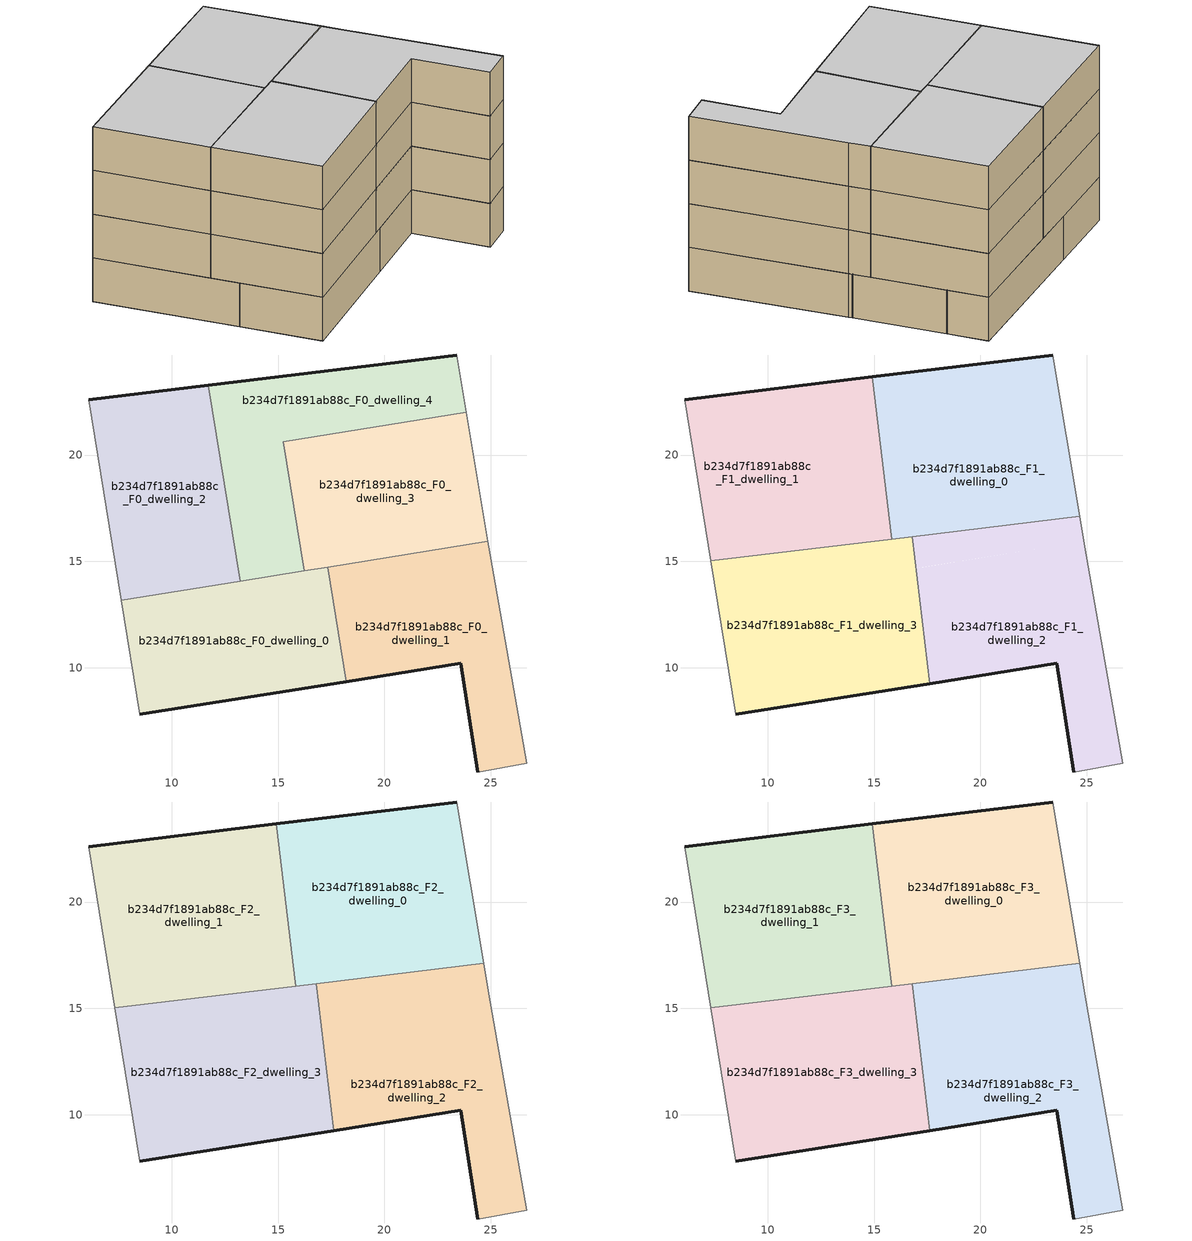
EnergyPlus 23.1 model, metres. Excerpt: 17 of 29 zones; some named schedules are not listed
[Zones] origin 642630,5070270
b234d7f1891ab88c_F0_dwelling_0
 floor ground (EU_floor_Construction): 18.21,9.34 17.34,14.73 7.61,13.16 8.48,7.8 z0
 wall outside (EU_wall_Construction): 18.21,9.34 8.48,7.8 z0:3
 wall to b234d7f1891ab88c_F0_dwelling_1 (EU_wall_Construction): 17.34,14.73 18.21,9.34 z0:3
 wall adiabatic (EU_wall_Construction): 8.48,7.8 7.61,13.16 z0:3
 wall to b234d7f1891ab88c_F0_dwelling_2 (EU_wall_Construction): 7.61,13.16 13.21,14.07 z0:3
 wall to b234d7f1891ab88c_F0_dwelling_4 (EU_wall_Construction): 13.21,14.07 16.23,14.55 z0:3
 wall to b234d7f1891ab88c_F0_dwelling_3 (EU_wall_Construction): 16.23,14.55 17.34,14.73 z0:3
 ceiling adiabatic (EU_roof_Construction): 16.96,14.67 17.61,9.25 8.48,7.8 7.61,13.16 z3
b234d7f1891ab88c_F0_dwelling_1
 floor ground (EU_floor_Construction): 26.69,5.49 24.9,15.7 24.85,15.95 17.34,14.73 18.21,9.34 23.59,10.2 24.39,5.09 z0
 wall outside (EU_wall_Construction): 24.39,5.09 23.59,10.2 18.21,9.34 z0:3
 wall adiabatic (EU_wall_Construction): 24.85,15.95 24.9,15.7 26.69,5.49 24.39,5.09 z0:3
 wall to b234d7f1891ab88c_F0_dwelling_3 (EU_wall_Construction): 17.34,14.73 24.85,15.95 z0:3
b234d7f1891ab88c_F0_dwelling_2
 floor ground (EU_floor_Construction): 13.21,14.07 11.72,23.29 6.09,22.61 7.61,13.16 z0
 wall outside (EU_wall_Construction): 6.09,22.61 11.72,23.29 z0:3
 wall to b234d7f1891ab88c_F0_dwelling_4 (EU_wall_Construction): 11.72,23.29 13.21,14.07 z0:3
 wall adiabatic (EU_wall_Construction): 7.61,13.16 6.09,22.61 z0:3
 ceiling adiabatic (EU_roof_Construction): 12.95,15.7 13.21,14.07 7.61,13.16 7.31,15.02 z3
b234d7f1891ab88c_F0_dwelling_3
 floor ground (EU_floor_Construction): 24.85,15.95 23.85,22.01 15.25,20.62 16.23,14.55 z0
 wall to b234d7f1891ab88c_F0_dwelling_4 (EU_wall_Construction): 16.23,14.55 15.25,20.62 23.85,22.01 z0:3
 wall adiabatic (EU_wall_Construction): 23.85,22.01 24.85,15.95 z0:3
 ceiling adiabatic (EU_roof_Construction): 16.78,16.17 16.96,14.67 16.23,14.55 15.98,16.07 z3
b234d7f1891ab88c_F0_dwelling_4
 floor ground (EU_floor_Construction): 16.23,14.55 15.25,20.62 23.85,22.01 23.4,24.71 11.72,23.29 13.21,14.07 z0
 wall outside (EU_wall_Construction): 11.72,23.29 23.4,24.71 z0:3
 wall adiabatic (EU_wall_Construction): 23.4,24.71 23.85,22.01 z0:3
 ceiling adiabatic (EU_roof_Construction): 23.4,24.71 23.85,22.01 15.27,20.63 14.91,23.68 z3; 15.36,19.93 16.23,14.55 13.21,14.07 12.95,15.7 15.83,16.05 z3
b234d7f1891ab88c_F1_dwelling_0
 floor to b234d7f1891ab88c_F0_dwelling_3 (EU_floor_Construction): 24.66,17.12 23.85,22.01 15.27,20.63 15.36,19.93 15.98,16.07 z3
 floor adiabatic (EU_floor_Construction): 15.98,16.07 15.36,19.93 15.83,16.05 z3; 23.85,22.01 23.4,24.71 14.91,23.68 15.27,20.63 z3
 wall outside (EU_wall_Construction): 14.91,23.68 23.4,24.71 z3:6
 wall adiabatic (EU_wall_Construction): 23.4,24.71 24.66,17.12 z3:6
 wall to b234d7f1891ab88c_F1_dwelling_1 (EU_wall_Construction): 15.83,16.05 14.91,23.68 z3:6
 wall to b234d7f1891ab88c_F1_dwelling_2 (EU_wall_Construction): 24.66,17.12 16.78,16.17 z3:6
 wall to b234d7f1891ab88c_F1_dwelling_3 (EU_wall_Construction): 16.78,16.17 15.83,16.05 z3:6
b234d7f1891ab88c_F1_dwelling_1
 floor to b234d7f1891ab88c_F0_dwelling_2 (EU_floor_Construction): 12.95,15.7 11.72,23.29 6.09,22.61 7.31,15.02 z3
 floor to b234d7f1891ab88c_F0_dwelling_4 (EU_floor_Construction): 15.83,16.05 15.36,19.93 15.25,20.62 15.27,20.63 14.91,23.68 11.72,23.29 12.95,15.7 z3
 wall outside (EU_wall_Construction): 6.09,22.61 14.91,23.68 z3:6
 wall adiabatic (EU_wall_Construction): 7.31,15.02 6.09,22.61 z3:6
 wall to b234d7f1891ab88c_F1_dwelling_3 (EU_wall_Construction): 15.83,16.05 7.31,15.02 z3:6
b234d7f1891ab88c_F1_dwelling_2
 floor to b234d7f1891ab88c_F0_dwelling_1 (EU_floor_Construction): 26.69,5.49 24.9,15.7 24.85,15.95 17.34,14.73 18.21,9.34 23.59,10.2 24.39,5.09 z3
 floor to b234d7f1891ab88c_F0_dwelling_0 (EU_floor_Construction): 18.21,9.34 17.34,14.73 16.96,14.67 17.61,9.25 z3
 floor to b234d7f1891ab88c_F0_dwelling_3 (EU_floor_Construction): 24.85,15.95 24.66,17.12 16.78,16.17 16.96,14.67 z3
 wall outside (EU_wall_Construction): 24.39,5.09 23.59,10.2 17.61,9.25 z3:6
 wall to b234d7f1891ab88c_F1_dwelling_3 (EU_wall_Construction): 17.61,9.25 16.78,16.17 z3:6
 wall adiabatic (EU_wall_Construction): 24.66,17.12 24.9,15.7 26.69,5.49 24.39,5.09 z3:6
b234d7f1891ab88c_F1_dwelling_3
 floor adiabatic (EU_floor_Construction): 17.61,9.25 16.78,16.17 7.31,15.02 8.48,7.8 z3
 wall outside (EU_wall_Construction): 17.61,9.25 8.48,7.8 z3:6
 wall adiabatic (EU_wall_Construction): 8.48,7.8 7.31,15.02 z3:6
b234d7f1891ab88c_F2_dwelling_0
 floor to b234d7f1891ab88c_F1_dwelling_0 (EU_floor_Construction): 24.66,17.12 23.4,24.71 14.91,23.68 15.83,16.05 z6
 wall outside (EU_wall_Construction): 14.91,23.68 23.4,24.71 z6:9
 wall adiabatic (EU_wall_Construction): 23.4,24.71 24.66,17.12 z6:9
 wall to b234d7f1891ab88c_F2_dwelling_1 (EU_wall_Construction): 15.83,16.05 14.91,23.68 z6:9
 wall to b234d7f1891ab88c_F2_dwelling_2 (EU_wall_Construction): 24.66,17.12 16.78,16.17 z6:9
 wall to b234d7f1891ab88c_F2_dwelling_3 (EU_wall_Construction): 16.78,16.17 15.83,16.05 z6:9
b234d7f1891ab88c_F2_dwelling_1
 floor to b234d7f1891ab88c_F1_dwelling_1 (EU_floor_Construction): 15.83,16.05 14.91,23.68 6.09,22.61 7.31,15.02 z6
 wall outside (EU_wall_Construction): 6.09,22.61 14.91,23.68 z6:9
 wall adiabatic (EU_wall_Construction): 7.31,15.02 6.09,22.61 z6:9
 wall to b234d7f1891ab88c_F2_dwelling_3 (EU_wall_Construction): 15.83,16.05 7.31,15.02 z6:9
b234d7f1891ab88c_F2_dwelling_2
 floor to b234d7f1891ab88c_F1_dwelling_2 (EU_floor_Construction): 26.69,5.49 24.9,15.7 24.66,17.12 16.78,16.17 17.61,9.25 23.59,10.2 24.39,5.09 z6
 wall outside (EU_wall_Construction): 24.39,5.09 23.59,10.2 17.61,9.25 z6:9
 wall to b234d7f1891ab88c_F2_dwelling_3 (EU_wall_Construction): 17.61,9.25 16.78,16.17 z6:9
 wall adiabatic (EU_wall_Construction): 24.66,17.12 24.9,15.7 26.69,5.49 24.39,5.09 z6:9
b234d7f1891ab88c_F2_dwelling_3
 floor to b234d7f1891ab88c_F1_dwelling_3 (EU_floor_Construction): 17.61,9.25 16.78,16.17 7.31,15.02 8.48,7.8 z6
 wall outside (EU_wall_Construction): 17.61,9.25 8.48,7.8 z6:9
 wall adiabatic (EU_wall_Construction): 8.48,7.8 7.31,15.02 z6:9
b234d7f1891ab88c_F3_dwelling_0
 floor to b234d7f1891ab88c_F2_dwelling_0 (EU_floor_Construction): 24.66,17.12 23.4,24.71 14.91,23.68 15.83,16.05 z9
 wall outside (EU_wall_Construction): 14.91,23.68 23.4,24.71 z9:12
 wall adiabatic (EU_wall_Construction): 23.4,24.71 24.66,17.12 z9:12
 wall to b234d7f1891ab88c_F3_dwelling_1 (EU_wall_Construction): 15.83,16.05 14.91,23.68 z9:12
 wall to b234d7f1891ab88c_F3_dwelling_2 (EU_wall_Construction): 24.66,17.12 16.78,16.17 z9:12
 wall to b234d7f1891ab88c_F3_dwelling_3 (EU_wall_Construction): 16.78,16.17 15.83,16.05 z9:12
 ceiling to b234d7f1891ab88c_F4_dwelling_0 (EU_floor_Construction): 23.4,24.71 24.66,17.12 15.83,16.05 14.91,23.68 z12
b234d7f1891ab88c_F3_dwelling_1
 floor to b234d7f1891ab88c_F2_dwelling_1 (EU_floor_Construction): 15.83,16.05 14.91,23.68 6.09,22.61 7.31,15.02 z9
 wall outside (EU_wall_Construction): 6.09,22.61 14.91,23.68 z9:12
 wall adiabatic (EU_wall_Construction): 7.31,15.02 6.09,22.61 z9:12
 wall to b234d7f1891ab88c_F3_dwelling_3 (EU_wall_Construction): 15.83,16.05 7.31,15.02 z9:12
 ceiling to b234d7f1891ab88c_F4_dwelling_1 (EU_floor_Construction): 14.91,23.68 15.83,16.05 7.31,15.02 6.09,22.61 z12
b234d7f1891ab88c_F3_dwelling_2
 floor to b234d7f1891ab88c_F2_dwelling_2 (EU_floor_Construction): 26.69,5.49 24.9,15.7 24.66,17.12 16.78,16.17 17.61,9.25 23.59,10.2 24.39,5.09 z9
 wall outside (EU_wall_Construction): 24.39,5.09 23.59,10.2 17.61,9.25 z9:12
 wall to b234d7f1891ab88c_F3_dwelling_3 (EU_wall_Construction): 17.61,9.25 16.78,16.17 z9:12
 wall adiabatic (EU_wall_Construction): 24.66,17.12 24.9,15.7 26.69,5.49 24.39,5.09 z9:12
 ceiling to b234d7f1891ab88c_F4_dwelling_2 (EU_floor_Construction): 24.66,17.12 24.9,15.7 26.69,5.49 24.39,5.09 23.59,10.2 17.61,9.25 16.78,16.17 z12
b234d7f1891ab88c_F3_dwelling_3
 floor to b234d7f1891ab88c_F2_dwelling_3 (EU_floor_Construction): 17.61,9.25 16.78,16.17 7.31,15.02 8.48,7.8 z9
 wall outside (EU_wall_Construction): 17.61,9.25 8.48,7.8 z9:12
 wall adiabatic (EU_wall_Construction): 8.48,7.8 7.31,15.02 z9:12
 ceiling to b234d7f1891ab88c_F4_dwelling_3 (EU_floor_Construction): 16.78,16.17 17.61,9.25 8.48,7.8 7.31,15.02 z12
[Building]
EU S2 Campaign: North Axis=0; Terrain=City; Solar Distribution=FullExterior
[Site:Location]
Lyon-Bron: Latitude=45.75; Longitude=5; Time Zone=1; Elevation=198
[SizingPeriod:WeatherFileDays]
AnnualSizingPeriod: Begin Month=1; Begin Day of Month=1; End Month=12; End Day of Month=31; Day of Week for Start Day=Monday; Use Weather File Daylight Saving Period=No; Use Weather File Rain and Snow Indicators=No
[MATERIAL]
EU_InternalMass_Material: Roughness=MediumRough; Thickness=0.1; Conductivity=1; Density=1800; Specific Heat=900; Thermal Absorptance=0.9; Solar Absorptance=0.7; Visible Absorptance=0.7
[MATERIAL:NOMASS] Roughness=MediumRough; Thermal Absorptance=0.9; Solar Absorptance=0.7; Visible Absorptance=0.7
Name | Thermal Resistance
EU_wall_NoMass | 0.776494
EU_roof_NoMass | 0.486893
EU_floor_NoMass | 0.421597
[CONSTRUCTION]
EU_wall_Construction: EU_wall_NoMass
EU_roof_Construction: EU_roof_NoMass
EU_floor_Construction: EU_floor_NoMass
EU_InternalMass_Construction: EU_InternalMass_Material
[ZONE] Type=1; Multiplier=1; Ceiling Height=autocalculate; Floor Area=autocalculate; Part of Total Floor Area=Yes
Name | Volume
b234d7f1891ab88c_F0_dwelling_0 | 160.934
b234d7f1891ab88c_F1_dwelling_0; b234d7f1891ab88c_F2_dwelling_0; b234d7f1891ab88c_F3_dwelling_0 | 201.17
b234d7f1891ab88c_F0_dwelling_1 | 160.944
b234d7f1891ab88c_F1_dwelling_1; b234d7f1891ab88c_F2_dwelling_1; b234d7f1891ab88c_F3_dwelling_1; b234d7f1891ab88c_F1_dwelling_3; b234d7f1891ab88c_F2_dwelling_3; b234d7f1891ab88c_F3_dwelling_3 | 201.171
b234d7f1891ab88c_F0_dwelling_2 | 160.932
b234d7f1891ab88c_F1_dwelling_2; b234d7f1891ab88c_F2_dwelling_2; b234d7f1891ab88c_F3_dwelling_2 | 201.176
b234d7f1891ab88c_F0_dwelling_3 | 160.923
b234d7f1891ab88c_F0_dwelling_4 | 160.928
[INTERNALMASS] Construction=EU_InternalMass_Construction
Name | Zone or ZoneList | Surface Area
b234d7f1891ab88c_F0_dwelling_0_EU_InternalMass | b234d7f1891ab88c_F0_dwelling_0 | 53.6436
b234d7f1891ab88c_F0_dwelling_1_EU_InternalMass | b234d7f1891ab88c_F0_dwelling_1 | 53.6461
b234d7f1891ab88c_F0_dwelling_2_EU_InternalMass | b234d7f1891ab88c_F0_dwelling_2 | 53.6449
b234d7f1891ab88c_F0_dwelling_3_EU_InternalMass | b234d7f1891ab88c_F0_dwelling_3 | 53.642
b234d7f1891ab88c_F0_dwelling_4_EU_InternalMass | b234d7f1891ab88c_F0_dwelling_4 | 53.6432
b234d7f1891ab88c_F1_dwelling_0_EU_InternalMass | b234d7f1891ab88c_F1_dwelling_0 | 67.0568
b234d7f1891ab88c_F1_dwelling_1_EU_InternalMass | b234d7f1891ab88c_F1_dwelling_1 | 67.057
b234d7f1891ab88c_F1_dwelling_2_EU_InternalMass | b234d7f1891ab88c_F1_dwelling_2 | 67.0588
b234d7f1891ab88c_F1_dwelling_3_EU_InternalMass | b234d7f1891ab88c_F1_dwelling_3 | 67.057
b234d7f1891ab88c_F2_dwelling_0_EU_InternalMass | b234d7f1891ab88c_F2_dwelling_0 | 67.0568
b234d7f1891ab88c_F2_dwelling_1_EU_InternalMass | b234d7f1891ab88c_F2_dwelling_1 | 67.057
b234d7f1891ab88c_F2_dwelling_2_EU_InternalMass | b234d7f1891ab88c_F2_dwelling_2 | 67.0588
b234d7f1891ab88c_F2_dwelling_3_EU_InternalMass | b234d7f1891ab88c_F2_dwelling_3 | 67.057
b234d7f1891ab88c_F3_dwelling_0_EU_InternalMass | b234d7f1891ab88c_F3_dwelling_0 | 67.0568
b234d7f1891ab88c_F3_dwelling_1_EU_InternalMass | b234d7f1891ab88c_F3_dwelling_1 | 67.057
b234d7f1891ab88c_F3_dwelling_2_EU_InternalMass | b234d7f1891ab88c_F3_dwelling_2 | 67.0588
b234d7f1891ab88c_F3_dwelling_3_EU_InternalMass | b234d7f1891ab88c_F3_dwelling_3 | 67.057
[OTHEREQUIPMENT] Fuel Type=Electricity; Design Level Calculation Method=Watts/Area; Power per Zone Floor Area=1; Fraction Latent=0; Fraction Radiant=0; Fraction Lost=0; Carbon Dioxide Generation Rate=0; EndUse Subcategory=EU_Step8_InternalGains
Name | Zone or ZoneList or Space or SpaceList | Schedule
EU_Step8_InternalGain_b234d7f1891ab88c_F0_dwelling_0_f000 | b234d7f1891ab88c_F0_dwelling_0 | EU_Step8_GainSchedule_b234d7f1891ab88c_F0_dwelling_0_f000
EU_Step8_InternalGain_b234d7f1891ab88c_F0_dwelling_1_f000 | b234d7f1891ab88c_F0_dwelling_1 | EU_Step8_GainSchedule_b234d7f1891ab88c_F0_dwelling_1_f000
EU_Step8_InternalGain_b234d7f1891ab88c_F0_dwelling_2_f000 | b234d7f1891ab88c_F0_dwelling_2 | EU_Step8_GainSchedule_b234d7f1891ab88c_F0_dwelling_2_f000
EU_Step8_InternalGain_b234d7f1891ab88c_F0_dwelling_3_f000 | b234d7f1891ab88c_F0_dwelling_3 | EU_Step8_GainSchedule_b234d7f1891ab88c_F0_dwelling_3_f000
EU_Step8_InternalGain_b234d7f1891ab88c_F0_dwelling_4_f000 | b234d7f1891ab88c_F0_dwelling_4 | EU_Step8_GainSchedule_b234d7f1891ab88c_F0_dwelling_4_f000
EU_Step8_InternalGain_b234d7f1891ab88c_F1_dwelling_0_f000 | b234d7f1891ab88c_F1_dwelling_0 | EU_Step8_GainSchedule_b234d7f1891ab88c_F1_dwelling_0_f000
EU_Step8_InternalGain_b234d7f1891ab88c_F1_dwelling_1_f000 | b234d7f1891ab88c_F1_dwelling_1 | EU_Step8_GainSchedule_b234d7f1891ab88c_F1_dwelling_1_f000
EU_Step8_InternalGain_b234d7f1891ab88c_F1_dwelling_2_f000 | b234d7f1891ab88c_F1_dwelling_2 | EU_Step8_GainSchedule_b234d7f1891ab88c_F1_dwelling_2_f000
EU_Step8_InternalGain_b234d7f1891ab88c_F1_dwelling_3_f000 | b234d7f1891ab88c_F1_dwelling_3 | EU_Step8_GainSchedule_b234d7f1891ab88c_F1_dwelling_3_f000
EU_Step8_InternalGain_b234d7f1891ab88c_F2_dwelling_0_f000 | b234d7f1891ab88c_F2_dwelling_0 | EU_Step8_GainSchedule_b234d7f1891ab88c_F2_dwelling_0_f000
EU_Step8_InternalGain_b234d7f1891ab88c_F2_dwelling_1_f000 | b234d7f1891ab88c_F2_dwelling_1 | EU_Step8_GainSchedule_b234d7f1891ab88c_F2_dwelling_1_f000
EU_Step8_InternalGain_b234d7f1891ab88c_F2_dwelling_2_f000 | b234d7f1891ab88c_F2_dwelling_2 | EU_Step8_GainSchedule_b234d7f1891ab88c_F2_dwelling_2_f000
EU_Step8_InternalGain_b234d7f1891ab88c_F2_dwelling_3_f000 | b234d7f1891ab88c_F2_dwelling_3 | EU_Step8_GainSchedule_b234d7f1891ab88c_F2_dwelling_3_f000
EU_Step8_InternalGain_b234d7f1891ab88c_F3_dwelling_0_f000 | b234d7f1891ab88c_F3_dwelling_0 | EU_Step8_GainSchedule_b234d7f1891ab88c_F3_dwelling_0_f000
EU_Step8_InternalGain_b234d7f1891ab88c_F3_dwelling_1_f000 | b234d7f1891ab88c_F3_dwelling_1 | EU_Step8_GainSchedule_b234d7f1891ab88c_F3_dwelling_1_f000
EU_Step8_InternalGain_b234d7f1891ab88c_F3_dwelling_2_f000 | b234d7f1891ab88c_F3_dwelling_2 | EU_Step8_GainSchedule_b234d7f1891ab88c_F3_dwelling_2_f000
EU_Step8_InternalGain_b234d7f1891ab88c_F3_dwelling_3_f000 | b234d7f1891ab88c_F3_dwelling_3 | EU_Step8_GainSchedule_b234d7f1891ab88c_F3_dwelling_3_f000
[ZONEVENTILATION:DESIGNFLOWRATE] Schedule=EU_AlwaysOn; Design Flow Rate Calculation Method=AirChanges/Hour; Air Changes per Hour=0.693814; Ventilation Type=Natural; Fan Pressure Rise=0; Fan Total Efficiency=1; Constant Term Coefficient=1; Temperature Term Coefficient=0; Velocity Term Coefficient=0; Velocity Squared Term Coefficient=0; Minimum Indoor Temperature=-100; Maximum Indoor Temperature=100; Delta Temperature=-100; Minimum Outdoor Temperature=-100; Maximum Outdoor Temperature=100; Maximum Wind Speed=40
Name | Zone or ZoneList or Space or SpaceList
EU_ConstantAir_b234d7f1891ab88c_F0_dwelling_0 | b234d7f1891ab88c_F0_dwelling_0
EU_ConstantAir_b234d7f1891ab88c_F0_dwelling_1 | b234d7f1891ab88c_F0_dwelling_1
EU_ConstantAir_b234d7f1891ab88c_F0_dwelling_2 | b234d7f1891ab88c_F0_dwelling_2
EU_ConstantAir_b234d7f1891ab88c_F0_dwelling_3 | b234d7f1891ab88c_F0_dwelling_3
EU_ConstantAir_b234d7f1891ab88c_F0_dwelling_4 | b234d7f1891ab88c_F0_dwelling_4
EU_ConstantAir_b234d7f1891ab88c_F1_dwelling_0 | b234d7f1891ab88c_F1_dwelling_0
EU_ConstantAir_b234d7f1891ab88c_F1_dwelling_1 | b234d7f1891ab88c_F1_dwelling_1
EU_ConstantAir_b234d7f1891ab88c_F1_dwelling_2 | b234d7f1891ab88c_F1_dwelling_2
EU_ConstantAir_b234d7f1891ab88c_F1_dwelling_3 | b234d7f1891ab88c_F1_dwelling_3
EU_ConstantAir_b234d7f1891ab88c_F2_dwelling_0 | b234d7f1891ab88c_F2_dwelling_0
EU_ConstantAir_b234d7f1891ab88c_F2_dwelling_1 | b234d7f1891ab88c_F2_dwelling_1
EU_ConstantAir_b234d7f1891ab88c_F2_dwelling_2 | b234d7f1891ab88c_F2_dwelling_2
EU_ConstantAir_b234d7f1891ab88c_F2_dwelling_3 | b234d7f1891ab88c_F2_dwelling_3
EU_ConstantAir_b234d7f1891ab88c_F3_dwelling_0 | b234d7f1891ab88c_F3_dwelling_0
EU_ConstantAir_b234d7f1891ab88c_F3_dwelling_1 | b234d7f1891ab88c_F3_dwelling_1
EU_ConstantAir_b234d7f1891ab88c_F3_dwelling_2 | b234d7f1891ab88c_F3_dwelling_2
EU_ConstantAir_b234d7f1891ab88c_F3_dwelling_3 | b234d7f1891ab88c_F3_dwelling_3
[HVACTEMPLATE:THERMOSTAT] Constant Heating Setpoint=20; Constant Cooling Setpoint=50
EU_HeatOnly_b234d7f1891ab88c_F0_dwelling_0; EU_HeatOnly_b234d7f1891ab88c_F0_dwelling_1; EU_HeatOnly_b234d7f1891ab88c_F0_dwelling_2; EU_HeatOnly_b234d7f1891ab88c_F0_dwelling_3; EU_HeatOnly_b234d7f1891ab88c_F0_dwelling_4; EU_HeatOnly_b234d7f1891ab88c_F1_dwelling_0; EU_HeatOnly_b234d7f1891ab88c_F1_dwelling_1; EU_HeatOnly_b234d7f1891ab88c_F1_dwelling_2; EU_HeatOnly_b234d7f1891ab88c_F1_dwelling_3; EU_HeatOnly_b234d7f1891ab88c_F2_dwelling_0; EU_HeatOnly_b234d7f1891ab88c_F2_dwelling_1; EU_HeatOnly_b234d7f1891ab88c_F2_dwelling_2
